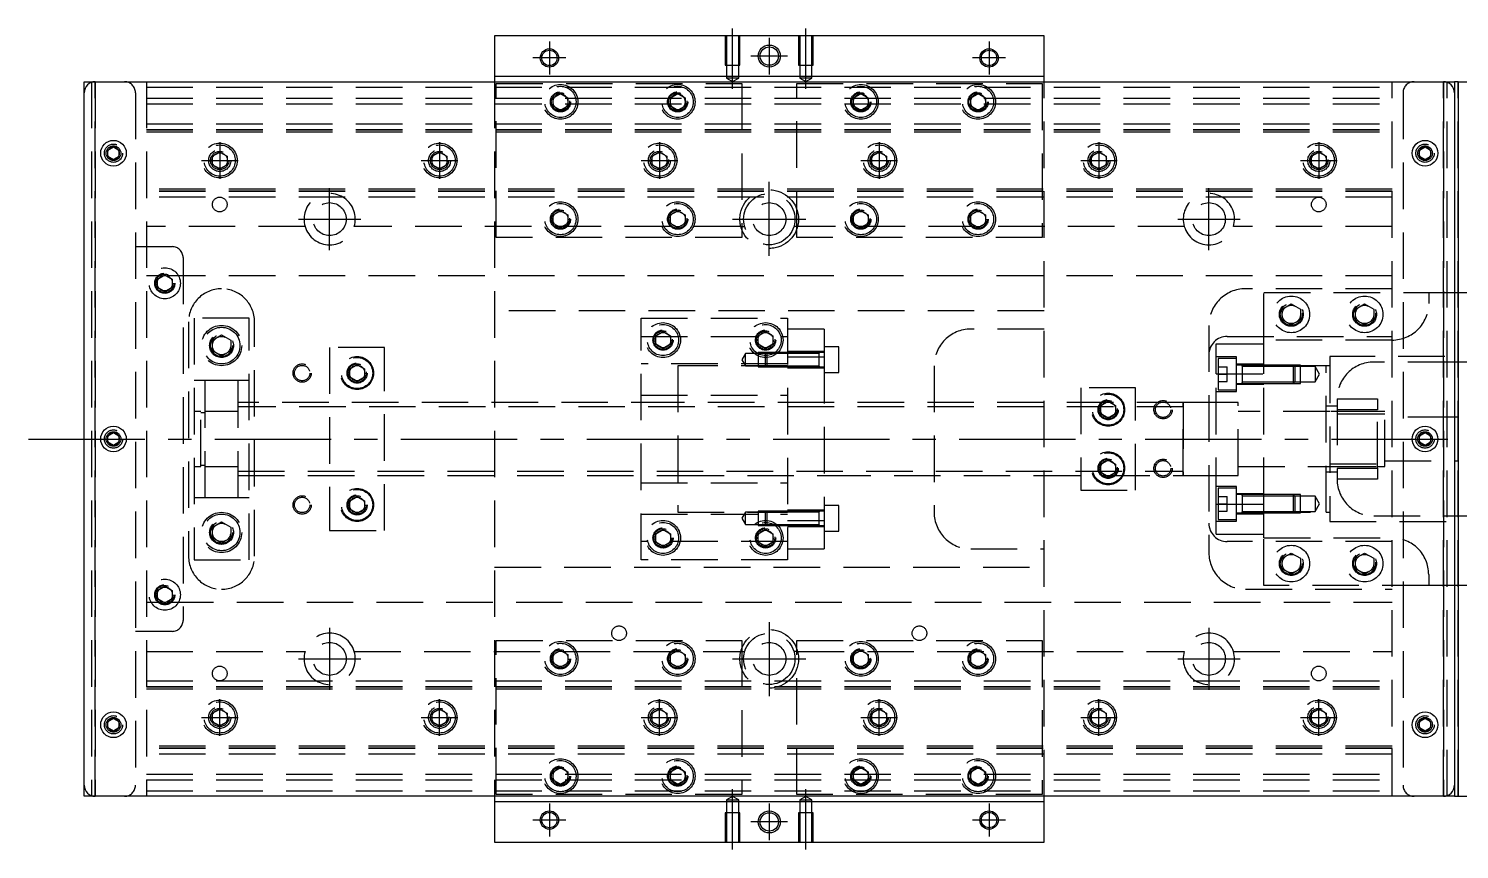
# Model space of a CAD drawing. Extents: x -15 to 582, y -283 to 112.
# Drawn here: x -15.2 to 375.4, y -112 to 112 of the extents above; entities that cross this region are included whole.
import ezdxf

# ---------------------------------------------------------------- set-up
doc = ezdxf.new("R2010")
doc.units = 0
doc.linetypes.add('CENTER', pattern=[50.8, 31.75, -6.35, 6.35, -6.35])
doc.linetypes.add('DASHED', pattern=[19.05, 12.7, -6.35])
doc.layers.get('0').update_dxf_attribs({"linetype": 'CONTINUOUS'})
doc.layers.add('CENTER', color=1, linetype='CENTER')

msp = doc.modelspace()

# ---------------------------------------------------------------- linework, layer by layer
at = {"color": 7, "linetype": 'CONTINUOUS'}
for p, q in [((262, 110), (112, 110)), ((112, 110), (112, 99)), ((262, 99), (262, 110)), ((112, 99), (262, 99)), ((112, 99), (112, 97.5)), ((262, 97.5), (262, 99)), ((0, 94.5), (0, 97.5)), ((0, 97.5), (3, 97.5)), ((0, -94.5), (0, 94.5)), ((3, 97.5), (371, 97.5)), ((371, 97.5), (374, 97.5)), ((374, 97.5), (374, 94.5)), ((375, 97.5), (374, 97.5)), ((374, 94.5), (374, -94.5)), ((375, 97.5), (375, -97.5)), ((375, 97.5), (383, 97.5)), ((6.5, 78.866026), (8, 79.73205)), ((6.5, 77.133974), (6.5, 78.866026)), ((8, 79.73205), (9.5, 78.866026)), ((9.5, 78.866026), (9.5, 77.133974)), ((364.5, 78.866026), (366, 79.73205)), ((364.5, 77.133974), (364.5, 78.866026)), ((366, 79.73205), (367.5, 78.866026)), ((367.5, 78.866026), (367.5, 77.133974)), ((8, 76.26795), (6.5, 77.133974)), ((9.5, 77.133974), (8, 76.26795)), ((366, 76.26795), (364.5, 77.133974)), ((367.5, 77.133974), (366, 76.26795)), ((6.5, 0.866026), (8, 1.73205)), ((6.5, -0.866026), (6.5, 0.866026)), ((8, 1.73205), (9.5, 0.866026)), ((9.5, 0.866026), (9.5, -0.866026)), ((364.5, 0.866026), (366, 1.73205)), ((364.5, -0.866026), (364.5, 0.866026)), ((366, 1.73205), (367.5, 0.866026)), ((367.5, 0.866026), (367.5, -0.866026)), ((8, -1.73205), (6.5, -0.866026)), ((9.5, -0.866026), (8, -1.73205)), ((366, -1.73205), (364.5, -0.866026)), ((367.5, -0.866026), (366, -1.73205)), ((6.5, -77.133974), (8, -76.26795)), ((6.5, -78.866026), (6.5, -77.133974)), ((8, -76.26795), (9.5, -77.133974)), ((9.5, -77.133974), (9.5, -78.866026)), ((364.5, -77.133974), (366, -76.26795)), ((364.5, -78.866026), (364.5, -77.133974)), ((366, -76.26795), (367.5, -77.133974)), ((367.5, -77.133974), (367.5, -78.866026)), ((8, -79.73205), (6.5, -78.866026)), ((9.5, -78.866026), (8, -79.73205)), ((366, -79.73205), (364.5, -78.866026)), ((367.5, -78.866026), (366, -79.73205)), ((0, -97.5), (0, -94.5)), ((3, -97.5), (0, -97.5)), ((371, -97.5), (3, -97.5)), ((112, -97.5), (112, -99)), ((262, -99), (262, -97.5)), ((374, -97.5), (371, -97.5)), ((374, -94.5), (374, -97.5)), ((374, -97.5), (375, -97.5)), ((375, -97.5), (383, -97.5)), ((262, -99), (112, -99)), ((112, -99), (112, -110)), ((262, -110), (262, -99)), ((112, -110), (262, -110))]:
    msp.add_line(p, q, dxfattribs=at)
at = {"color": 3, "linetype": 'DASHED'}
for p, q in [((175.000006, 110), (175.000006, 102)), ((175.35, 110), (175.35, 102)), ((178.65, 102), (178.65, 110)), ((178.999994, 102), (178.999994, 110)), ((195.000006, 110), (195.000006, 102)), ((195.35, 110), (195.35, 102)), ((198.65, 102), (198.65, 110)), ((198.999994, 102), (198.999994, 110)), ((175.000006, 102), (178.999994, 102)), ((175.35, 102), (175.35, 98.5)), ((178.65, 98.5), (178.65, 102)), ((195.000006, 102), (198.999994, 102)), ((195.35, 102), (195.35, 98.5)), ((198.65, 98.5), (198.65, 102)), ((178.65, 98.5), (175.35, 98.5)), ((175.35, 98.5), (177, 97.547372)), ((177, 97.547372), (178.65, 98.5)), ((198.65, 98.5), (195.35, 98.5)), ((195.35, 98.5), (197, 97.547372)), ((197, 97.547372), (198.65, 98.5)), ((2, 97.5), (2, -97.5)), ((3, 97.5), (3, -97.5)), ((3, -97.5), (3, 97.5)), ((3, -97.5), (3, 97.5)), ((3, 97.5), (3, -97.5)), ((14, 94.5), (14, -94.5)), ((17, 97.5), (17, -97.5)), ((17, 96), (357, 96)), ((112, 97.5), (112, -97.5)), ((112.5, 97), (179.5, 97)), ((112.5, 55), (112.5, 97)), ((128, 93.1547), (130, 94.309402)), ((130, 94.309402), (132, 93.1547)), ((160, 93.1547), (162, 94.309402)), ((162, 94.309402), (164, 93.1547)), ((179.5, 97), (179.5, 55)), ((194.5, 97), (261.5, 97)), ((194.5, 55), (194.5, 97)), ((210, 93.1547), (212, 94.309402)), ((212, 94.309402), (214, 93.1547)), ((242, 93.1547), (244, 94.309402)), ((244, 94.309402), (246, 93.1547)), ((261.5, 97), (261.5, 55)), ((262, -97.5), (262, 97.5)), ((357, -97.5), (357, 97.5)), ((360, 94.5), (360, -94.5)), ((371, -97.5), (371, 97.5)), ((371, 97.5), (371, -97.5)), ((372, -97.5), (372, 97.5)), ((375, -97.5), (375, 97.5)), ((17, 93), (357, 93)), ((17, 91.5), (357, 91.5)), ((128, 90.8453), (128, 93.1547)), ((130, 89.690598), (128, 90.8453)), ((132, 90.8453), (130, 89.690598)), ((132, 93.1547), (132, 90.8453)), ((132.483582, 92.286038), (132.5, 92)), ((160, 90.8453), (160, 93.1547)), ((162, 89.690598), (160, 90.8453)), ((164, 90.8453), (162, 89.690598)), ((164, 93.1547), (164, 90.8453)), ((164.483582, 92.286038), (164.5, 92)), ((209.5, 92), (209.518502, 92.303588)), ((210, 90.8453), (210, 93.1547)), ((212, 89.690598), (210, 90.8453)), ((214, 90.8453), (212, 89.690598)), ((214, 93.1547), (214, 90.8453)), ((241.5, 92), (241.512884, 92.253488)), ((242, 90.8453), (242, 93.1547)), ((244, 89.690598), (242, 90.8453)), ((246, 90.8453), (244, 89.690598)), ((246, 93.1547), (246, 90.8453)), ((17, 86), (357, 86)), ((17, 84.460392), (357, 84.460392)), ((17, 84.403994), (357, 84.403994)), ((17, 83.8), (357, 83.8)), ((9.973226, 78.326156), (10, 78)), ((35, 77.1547), (37, 78.309402)), ((37, 78.309402), (39, 77.1547)), ((95, 77.1547), (97, 78.309402)), ((97, 78.309402), (99, 77.1547)), ((155, 77.1547), (157, 78.309402)), ((157, 78.309402), (159, 77.1547)), ((215, 77.1547), (217, 78.309402)), ((217, 78.309402), (219, 77.1547)), ((275, 77.1547), (277, 78.309402)), ((277, 78.309402), (279, 77.1547)), ((335, 77.1547), (337, 78.309402)), ((337, 78.309402), (339, 77.1547)), ((367.973226, 78.326156), (368, 78)), ((34.5, 76), (34.534018, 76.411016)), ((35, 74.8453), (35, 77.1547)), ((37, 73.690598), (35, 74.8453)), ((39, 74.8453), (37, 73.690598)), ((39, 77.1547), (39, 74.8453)), ((94.5, 76), (94.534018, 76.411016)), ((95, 74.8453), (95, 77.1547)), ((97, 73.690598), (95, 74.8453)), ((99, 74.8453), (97, 73.690598)), ((99, 77.1547), (99, 74.8453)), ((155, 74.8453), (155, 77.1547)), ((157, 73.690598), (155, 74.8453)), ((159, 74.8453), (157, 73.690598)), ((159, 77.1547), (159, 74.8453)), ((159.483582, 76.286038), (159.5, 76)), ((214.5, 76), (214.534018, 76.411016)), ((215, 74.8453), (215, 77.1547)), ((217, 73.690598), (215, 74.8453)), ((219, 74.8453), (217, 73.690598)), ((219, 77.1547), (219, 74.8453)), ((274.5, 76), (274.534018, 76.411016)), ((275, 74.8453), (275, 77.1547)), ((277, 73.690598), (275, 74.8453)), ((279, 74.8453), (277, 73.690598)), ((279, 77.1547), (279, 74.8453)), ((335, 74.8453), (335, 77.1547)), ((337, 73.690598), (335, 74.8453)), ((339, 74.8453), (337, 73.690598)), ((339, 77.1547), (339, 74.8453)), ((339.483582, 76.286038), (339.5, 76)), ((357, 68.2), (17, 68.2)), ((357, 67.596006), (17, 67.596006)), ((357, 67.539608), (17, 67.539608)), ((357, 66), (17, 66)), ((128, 61.1547), (130, 62.309402)), ((128, 58.8453), (128, 61.1547)), ((130, 57.690598), (128, 58.8453)), ((130, 62.309402), (132, 61.1547)), ((132, 58.8453), (130, 57.690598)), ((132, 61.1547), (132, 58.8453)), ((132.483582, 60.286038), (132.5, 60)), ((160, 61.1547), (162, 62.309402)), ((160, 58.8453), (160, 61.1547)), ((162, 57.690598), (160, 58.8453)), ((162, 62.309402), (164, 61.1547)), ((164, 58.8453), (162, 57.690598)), ((164, 61.1547), (164, 58.8453)), ((164.483582, 60.286038), (164.5, 60)), ((210, 61.1547), (212, 62.309402)), ((210, 58.8453), (210, 61.1547)), ((212, 57.690598), (210, 58.8453)), ((212, 62.309402), (214, 61.1547)), ((214, 58.8453), (212, 57.690598)), ((214, 61.1547), (214, 58.8453)), ((214.483582, 60.286038), (214.5, 60)), ((241.5, 60), (241.512884, 60.253488)), ((242, 61.1547), (244, 62.309402)), ((242, 58.8453), (242, 61.1547)), ((244, 57.690598), (242, 58.8453)), ((244, 62.309402), (246, 61.1547)), ((246, 58.8453), (244, 57.690598)), ((246, 61.1547), (246, 58.8453)), ((60.291796, 58), (17, 58)), ((179.254033, 58), (73.708204, 58)), ((179.5, 55), (112.5, 55)), ((179.254033, 58), (180.291796, 58)), ((194.745967, 58), (193.708204, 58)), ((261.5, 55), (194.5, 55)), ((300.291796, 58), (194.745967, 58)), ((357, 58), (313.708204, 58)), ((14, 52.5), (24, 52.5)), ((27, 49.5), (27, -49.5)), ((21.359688, 44.5), (17, 44.5)), ((20, 43.6547), (22, 44.809402)), ((20, 41.3453), (20, 43.6547)), ((22, 44.809402), (24, 43.6547)), ((357, 44.5), (22.640312, 44.5)), ((24, 43.6547), (24, 41.3453)), ((19.5, 42.5), (19.534018, 42.911016)), ((22, 40.190598), (20, 41.3453)), ((24, 41.3453), (22, 40.190598)), ((357, 41), (317, 41)), ((322, 27), (322, 40)), ((322, 40), (367, 40)), ((367, 40), (367, 37)), ((367, 40), (374, 40)), ((374, 40), (386, 40)), ((327, 35.443376), (329.5, 36.886752)), ((327, 32.556624), (327, 35.443376)), ((329.5, 36.886752), (332, 35.443376)), ((332, 35.443376), (332, 32.556624)), ((347, 35.443376), (349.5, 36.886752)), ((347, 32.556624), (347, 35.443376)), ((349.5, 36.886752), (352, 35.443376)), ((352, 35.443376), (352, 32.556624)), ((28.5, 32), (28.5, -32)), ((45, 33), (30, 33)), ((30, 33), (30, -33)), ((45, -33), (45, 33)), ((46.5, -32), (46.5, 32)), ((262, 35), (112, 35)), ((152, 33), (192, 33)), ((152, -33), (152, 33)), ((192, 33), (192, -33)), ((329.5, 31.113248), (327, 32.556624)), ((332, 32.556624), (329.5, 31.113248)), ((332.477798, 34.364306), (332.5, 34)), ((349.5, 31.113248), (347, 32.556624)), ((352, 32.556624), (349.5, 31.113248)), ((352.477798, 34.364306), (352.5, 34)), ((35, 26.943376), (37.5, 28.386752)), ((37.5, 28.386752), (40, 26.943376)), ((152, 28), (192, 28)), ((156, 28.1547), (158, 29.309402)), ((156, 25.8453), (156, 28.1547)), ((158, 29.309402), (160, 28.1547)), ((160, 28.1547), (160, 25.8453)), ((184, 28.1547), (186, 29.309402)), ((184, 25.8453), (184, 28.1547)), ((186, 29.309402), (188, 28.1547)), ((188, 28.1547), (188, 25.8453)), ((202, 30), (192, 30)), ((202, 30), (202, 22.36068)), ((262, 30), (242, 30)), ((307, 31), (307, -31)), ((312, 28), (357, 28)), ((34.5, 25.5), (34.520026, 25.846056)), ((35, 24.056624), (35, 26.943376)), ((37.5, 22.613248), (35, 24.056624)), ((40, 24.056624), (37.5, 22.613248)), ((40, 26.943376), (40, 24.056624)), ((67, 25), (67, -25)), ((82, 25), (67, 25)), ((82, -25), (82, 25)), ((158, 24.690598), (156, 25.8453)), ((160, 25.8453), (158, 24.690598)), ((160.483582, 27.286038), (160.5, 27)), ((186, 24.690598), (184, 25.8453)), ((184, 23.65063), (184, 19.65064)), ((186.35, 23.65063), (184, 23.65063)), ((188, 25.8453), (186, 24.690598)), ((186.35, 23.650636), (186, 23.300636)), ((186.35, 23.650636), (186.35, 19.650636)), ((192, 23.650632), (186.35, 23.650636)), ((192, 23.65063), (186.35, 23.65063)), ((188.483582, 27.286038), (188.5, 27)), ((202, 23.900636), (192, 23.900636)), ((200.605, 23.650636), (192, 23.650632)), ((202, 23.650636), (200.595, 23.650636)), ((200.6, 19.65063), (200.6, 23.65064)), ((200.6, 23.300636), (200.6, 23.65064)), ((200.6, 23.434174), (200.6, 23.650636)), ((200.6, 23.650636), (200.6, 23.433968)), ((206, 25.150636), (202, 25.150636)), ((206, 18.150636), (206, 25.150636)), ((309, 17.78342), (309, 26)), ((309, 26), (322, 26)), ((322, 17.78342), (322, 27)), ((357, 27), (322, 27)), ((322, 17.78342), (322, 26)), ((72.5, 19.1547), (74.5, 20.309402)), ((74.5, 20.309402), (76.5, 19.1547)), ((192, 20.5), (152, 20.5)), ((162, 20), (162, -20)), ((192, 20), (162, 20)), ((180.5, 23.300636), (179.547372, 21.650636)), ((179.547372, 21.650636), (180.5, 20.000636)), ((180.5, 20.000636), (180.5, 23.300636)), ((184, 23.300636), (180.5, 23.300636)), ((180.5, 20.000636), (184, 20.000636)), ((186, 23.300636), (184, 23.300636)), ((184, 20.000636), (186, 20.000636)), ((184, 19.65064), (186.35, 19.65064)), ((186, 20.000636), (186, 23.300636)), ((192, 23.300636), (186, 23.300636)), ((192, 23.300636), (186, 23.300636)), ((186, 20.000636), (192, 20.000636)), ((186, 20.000636), (186.35, 19.650636)), ((186, 20.000636), (192, 20.000636)), ((186.35, 19.65064), (192, 19.65064)), ((186.35, 19.650636), (192, 19.650638)), ((200.6, 23.300636), (192, 23.300636)), ((202, 22.36068), (192, 22.36068)), ((192, 20.000636), (200.6, 20.000636)), ((192, 19.650638), (200.605, 19.650636)), ((200.595, 19.650636), (202, 19.650636)), ((200.6, 19.65063), (200.6, 20.000636)), ((200.6, 19.867344), (200.6, 19.650636)), ((200.6, 19.650636), (200.6, 19.867096)), ((202, 22.36068), (202, -22.36068)), ((232, 20), (232, -20)), ((314.5, 22.42767), (309, 22.42767)), ((309.5, 21.92767), (309.5, 13.42767)), ((314.5, 21.92767), (309.5, 21.92767)), ((309.5, 19.67767), (312, 19.67767)), ((312, 17.67767), (312, 19.67767)), ((314.5, 12.92767), (314.5, 22.42767)), ((322, 20.42767), (314.5, 20.42767)), ((316.105, 20.17767), (314.5, 20.17767)), ((322, 20.17767), (316.095, 20.17767)), ((316.1, 20.177674), (316.1, 15.177664)), ((316.1, 20.17767), (316.1, 19.92022)), ((316.1, 19.920202), (316.1, 20.17767)), ((316.1, 19.92022), (316.1, 15.435068)), ((322, 19.77767), (316.1, 19.77767)), ((330.1, 20.17767), (322, 20.17767)), ((330.1, 20.177664), (322, 20.177664)), ((339, 20), (322, 20)), ((339, 20), (322, 20)), ((330.5, 19.77767), (322, 19.77767)), ((330.5, 19.77767), (322, 19.77767)), ((330.1, 15.17767), (330.1, 20.17767)), ((330.5, 19.77767), (330.1, 20.17767)), ((332, 20.177664), (330.1, 20.177664)), ((330.5, 19.77767), (330.5, 15.57767)), ((332, 19.77767), (330.5, 19.77767)), ((332, 15.177674), (332, 20.177664)), ((336, 19.77767), (332, 19.77767)), ((336, 19.77767), (336, 15.57767)), ((337.212436, 17.67767), (336, 19.77767)), ((339, -20), (339, 20)), ((340, 20), (339, 20)), ((340, 22.5), (340, -22.5)), ((409.5, 22.5), (340, 22.5)), ((374, 21), (352, 21)), ((386, 21), (374, 21)), ((33, 16), (30, 16)), ((33, -16), (33, 16)), ((42, 16), (33, 16)), ((42, 16), (33, 16)), ((42, -16), (42, 16)), ((45, 16), (42, 16)), ((72.5, 16.8453), (72.5, 19.1547)), ((74.5, 15.690598), (72.5, 16.8453)), ((76.5, 16.8453), (74.5, 15.690598)), ((76.5, 19.1547), (76.5, 16.8453)), ((76.983582, 18.286038), (77, 18)), ((192, 19.400636), (202, 19.400636)), ((202, 18.150636), (206, 18.150636)), ((309, 17.78342), (322, 17.78342)), ((309, -17.78342), (309, 17.78342)), ((309.5, 17.67767), (312, 17.67767)), ((309.5, 15.67767), (312, 15.67767)), ((312, 15.67767), (312, 17.67767)), ((322, -17.78342), (322, 17.78342)), ((322, -17.78342), (322, 17.78342)), ((336, 15.57767), (337.212436, 17.67767)), ((152, 12), (192, 12)), ((272, 14), (272, -14)), ((287, 14), (272, 14)), ((287, -14), (287, 14)), ((309, 12.92767), (314.5, 12.92767)), ((309.5, 13.42767), (314.5, 13.42767)), ((314.5, 15.17767), (316.105, 15.17767)), ((314.5, 14.92767), (322, 14.92767)), ((316.095, 15.17767), (322, 15.17767)), ((316.1, 15.57767), (322, 15.57767)), ((316.1, 15.17767), (316.1, 15.435118)), ((316.1, 15.435068), (316.1, 15.17767)), ((322, 15.57767), (330.5, 15.57767)), ((322, 15.57767), (330.5, 15.57767)), ((322, 15.177674), (330.1, 15.177674)), ((322, 15.17767), (330.1, 15.17767)), ((330.1, 15.17767), (330.5, 15.57767)), ((330.1, 15.177674), (332, 15.177674)), ((330.5, 15.57767), (332, 15.57767)), ((332, 15.57767), (336, 15.57767)), ((162, 10), (42, 10)), ((300, 8.75), (42, 8.75)), ((202, 10), (162, 10)), ((202, 10), (162, 10)), ((202, 9.999994), (162, 9.999994)), ((300.005, 10), (202, 10)), ((277.5, 9.1547), (279.5, 10.309402)), ((277.5, 6.8453), (277.5, 9.1547)), ((279.5, 10.309402), (281.5, 9.1547)), ((281.5, 9.1547), (281.5, 6.8453)), ((281.983582, 8.286038), (282, 8)), ((309, 10), (299.995, 10)), ((300, 10.000006), (300, -10.000006)), ((300, 10.000006), (300, -10.000006)), ((300, -10), (300, 10)), ((300, 10), (300, 8.95261)), ((315, 10), (309, 10)), ((315, 10), (309, 10)), ((315, -10), (315, 10)), ((315, -10), (315, 10)), ((342, 9), (339, 9)), ((342, 11), (353, 11)), ((342, 11), (342, -11)), ((353, 8), (342, 8)), ((353, 11), (353, 8)), ((353, -8), (353, 8)), ((31.85, 7.5), (30, 7.5)), ((31.85, -7.5), (31.85, 7.5)), ((33, 7.15), (31.85, 7.15)), ((42, 7.5), (33, 7.5)), ((42, 7.5), (33, 7.5)), ((279.5, 5.690598), (277.5, 6.8453)), ((281.5, 6.8453), (279.5, 5.690598)), ((340.005, 7.5), (315, 7.5)), ((339.995, 7.5), (315, 7.5)), ((353, 7.5), (339.995, 7.5)), ((340.005, 7.5), (339.995, 7.5)), ((355, 6.75), (340, 6.75)), ((353, 7.5), (340.005, 7.5)), ((355, 7.5), (353, 7.5)), ((355, -7.5), (355, 7.5)), ((374, 6), (355, 6)), ((375, 6), (374, 6)), ((375, -6), (375, 6)), ((6, 0), (6.023172, 0.30356)), ((367.973226, 0.326156), (368, 0)), ((30, -7.5), (31.85, -7.5)), ((31.85, -7.15), (33, -7.15)), ((33, -7.5), (42, -7.5)), ((33, -7.5), (42, -7.5)), ((277.5, -6.8453), (279.5, -5.690598)), ((277.5, -9.1547), (277.5, -6.8453)), ((279.5, -5.690598), (281.5, -6.8453)), ((281.5, -6.8453), (281.5, -9.1547)), ((281.983582, -7.713962), (282, -8)), ((315, -7.5), (340.005, -7.5)), ((315, -7.5), (339.995, -7.5)), ((339.995, -7.5), (353, -7.5)), ((339.995, -7.5), (340.005, -7.5)), ((340, -6.75), (355, -6.75)), ((340.005, -7.5), (353, -7.5)), ((353, -7.5), (355, -7.5)), ((355, -6), (374, -6)), ((374, -6), (375, -6)), ((42, -8.75), (300, -8.75)), ((42, -10), (162, -10)), ((162, -9.999994), (202, -9.999994)), ((162, -10), (202, -10)), ((162, -10), (202, -10)), ((202, -10), (300.005, -10)), ((279.5, -10.309402), (277.5, -9.1547)), ((281.5, -9.1547), (279.5, -10.309402)), ((299.995, -10), (309, -10)), ((300, -8.95261), (300, -9.999498)), ((300, -9.999498), (300, -10)), ((309, -10), (315, -10)), ((309, -10), (315, -10)), ((339, -9), (342, -9)), ((342, -8), (353, -8)), ((353, -11), (342, -11)), ((353, -8), (353, -11)), ((152, -12), (192, -12)), ((272, -14), (287, -14)), ((314.5, -12.92767), (309, -12.92767)), ((309.5, -13.42767), (309.5, -21.92767)), ((314.5, -13.42767), (309.5, -13.42767)), ((314.5, -22.42767), (314.5, -12.92767)), ((322, -14.92767), (314.5, -14.92767)), ((316.105, -15.17767), (314.5, -15.17767)), ((322, -15.177672), (316.095, -15.17767)), ((316.1, -15.177664), (316.1, -20.177674)), ((316.1, -15.177664), (316.1, -20.177674)), ((316.1, -15.177664), (316.1, -20.177674)), ((316.1, -15.17767), (316.1, -15.435118)), ((316.1, -15.435136), (316.1, -15.17767)), ((316.1, -15.435118), (316.1, -19.920272)), ((322, -15.57767), (316.1, -15.57767)), ((330.1, -15.17767), (322, -15.177672)), ((330.1, -15.177674), (322, -15.177674)), ((330.5, -15.57767), (322, -15.57767)), ((330.5, -15.57767), (322, -15.57767)), ((330.1, -20.17767), (330.1, -15.17767)), ((330.5, -15.57767), (330.1, -15.17767)), ((332, -15.177674), (330.1, -15.177674)), ((330.5, -15.57767), (330.5, -19.77767)), ((332, -15.57767), (330.5, -15.57767)), ((332, -20.177664), (332, -15.177674)), ((336, -15.57767), (332, -15.57767)), ((336, -15.57767), (336, -19.77767)), ((337.212436, -17.67767), (336, -15.57767)), ((30, -16), (33, -16)), ((33, -16), (42, -16)), ((33, -16), (42, -16)), ((42, -16), (45, -16)), ((72, -18), (72.012884, -17.746512)), ((72.5, -16.8453), (74.5, -15.690598)), ((72.5, -19.1547), (72.5, -16.8453)), ((74.5, -20.309402), (72.5, -19.1547)), ((74.5, -15.690598), (76.5, -16.8453)), ((76.5, -19.1547), (74.5, -20.309402)), ((76.5, -16.8453), (76.5, -19.1547)), ((202, -19.400636), (192, -19.400636)), ((206, -18.150636), (202, -18.150636)), ((206, -25.150636), (206, -18.150636)), ((309, -17.78342), (322, -17.78342)), ((309, -26), (309, -17.78342)), ((309.5, -15.67767), (312, -15.67767)), ((309.5, -17.67767), (312, -17.67767)), ((312, -17.67767), (312, -15.67767)), ((312, -19.67767), (312, -17.67767)), ((322, -26), (322, -17.78342)), ((322, -27), (322, -17.78342)), ((336, -19.77767), (337.212436, -17.67767)), ((35, -24.056624), (37.5, -22.613248)), ((37.5, -22.613248), (40, -24.056624)), ((152, -20.5), (192, -20.5)), ((162, -20), (192, -20)), ((180.5, -20.000636), (179.547372, -21.650636)), ((179.547372, -21.650636), (180.5, -23.300636)), ((180.5, -23.300636), (180.5, -20.000636)), ((184, -20.000636), (180.5, -20.000636)), ((180.5, -23.300636), (184, -23.300636)), ((184, -19.65064), (184, -23.65063)), ((186.35, -19.65064), (184, -19.65064)), ((186, -20.000636), (184, -20.000636)), ((184, -23.300636), (186, -23.300636)), ((186.35, -19.650636), (186, -20.000636)), ((186, -23.300636), (186, -20.000636)), ((192, -20.000636), (186, -20.000636)), ((192, -20.000636), (186, -20.000636)), ((186, -23.300636), (192, -23.300636)), ((186, -23.300636), (186.35, -23.650636)), ((186, -23.300636), (192, -23.300636)), ((186.35, -19.650636), (186.35, -23.650636)), ((192, -19.650638), (186.35, -19.650636)), ((192, -19.65064), (186.35, -19.65064)), ((200.605, -19.650636), (192, -19.650638)), ((200.6, -20.000636), (192, -20.000636)), ((202, -22.36068), (192, -22.36068)), ((192, -23.300636), (200.6, -23.300636)), ((202, -19.650636), (200.595, -19.650636)), ((200.6, -23.65064), (200.6, -19.65063)), ((200.6, -20.000636), (200.6, -19.65063)), ((200.6, -19.867096), (200.6, -19.650636)), ((200.6, -19.650636), (200.6, -19.867302)), ((200.6, -23.65064), (200.6, -23.300636)), ((202, -22.36068), (202, -30)), ((309, -22.42767), (314.5, -22.42767)), ((309.5, -19.67767), (312, -19.67767)), ((309.5, -21.92767), (314.5, -21.92767)), ((314.5, -20.17767), (316.105, -20.17767)), ((314.5, -20.42767), (322, -20.42767)), ((316.095, -20.17767), (322, -20.177668)), ((316.1, -19.77767), (322, -19.77767)), ((316.1, -20.17767), (316.1, -19.92022)), ((316.1, -19.920272), (316.1, -20.17767)), ((322, -19.77767), (330.5, -19.77767)), ((322, -19.77767), (330.5, -19.77767)), ((322, -20), (339, -20)), ((322, -20), (339, -20)), ((322, -20.177664), (330.1, -20.177664)), ((322, -20.177668), (330.1, -20.17767)), ((330.1, -20.17767), (330.5, -19.77767)), ((330.1, -20.177664), (332, -20.177664)), ((330.5, -19.77767), (332, -19.77767)), ((332, -19.77767), (336, -19.77767)), ((339, -20), (340, -20)), ((340, -22.5), (409.5, -22.5)), ((352, -21), (374, -21)), ((374, -21), (386, -21)), ((34.5, -25.5), (34.520026, -25.153944)), ((35, -26.943376), (35, -24.056624)), ((37.5, -28.386752), (35, -26.943376)), ((40, -26.943376), (37.5, -28.386752)), ((40, -24.056624), (40, -26.943376)), ((67, -25), (82, -25)), ((155.5, -27), (155.518502, -26.696412)), ((156, -25.8453), (158, -24.690598)), ((156, -28.1547), (156, -25.8453)), ((158, -24.690598), (160, -25.8453)), ((160, -25.8453), (160, -28.1547)), ((184, -23.65063), (186.35, -23.65063)), ((184, -25.8453), (186, -24.690598)), ((184, -28.1547), (184, -25.8453)), ((186, -24.690598), (188, -25.8453)), ((186.35, -23.65063), (192, -23.65063)), ((186.35, -23.650636), (192, -23.650632)), ((188, -25.8453), (188, -28.1547)), ((188.483582, -26.713962), (188.5, -27)), ((192, -23.650632), (200.605, -23.650636)), ((192, -23.900636), (202, -23.900636)), ((200.595, -23.650636), (202, -23.650636)), ((200.6, -23.433926), (200.6, -23.650636)), ((200.6, -23.650636), (200.6, -23.434174)), ((202, -25.150636), (206, -25.150636)), ((309, -26), (322, -26)), ((322, -27), (357, -27)), ((322, -40), (322, -27)), ((192, -28), (152, -28)), ((158, -29.309402), (156, -28.1547)), ((160, -28.1547), (158, -29.309402)), ((186, -29.309402), (184, -28.1547)), ((188, -28.1547), (186, -29.309402)), ((192, -30), (202, -30)), ((242, -30), (262, -30)), ((357, -28), (312, -28)), ((327, -32.556624), (329.5, -31.113248)), ((329.5, -31.113248), (332, -32.556624)), ((347, -32.556624), (349.5, -31.113248)), ((349.5, -31.113248), (352, -32.556624)), ((30, -33), (45, -33)), ((112, -35), (262, -35)), ((192, -33), (152, -33)), ((326.5, -34), (326.520026, -33.653944)), ((327, -35.443376), (327, -32.556624)), ((332, -32.556624), (332, -35.443376)), ((347, -35.443376), (347, -32.556624)), ((352, -32.556624), (352, -35.443376)), ((352.477798, -33.635694), (352.5, -34)), ((329.5, -36.886752), (327, -35.443376)), ((332, -35.443376), (329.5, -36.886752)), ((349.5, -36.886752), (347, -35.443376)), ((352, -35.443376), (349.5, -36.886752)), ((367, -37), (367, -40)), ((19.5, -42.5), (19.534018, -42.088984)), ((20, -41.3453), (22, -40.190598)), ((20, -43.6547), (20, -41.3453)), ((22, -40.190598), (24, -41.3453)), ((24, -41.3453), (24, -43.6547)), ((317, -41), (357, -41)), ((367, -40), (322, -40)), ((374, -40), (367, -40)), ((386, -40), (374, -40)), ((17, -44.5), (21.359688, -44.5)), ((22, -44.809402), (20, -43.6547)), ((24, -43.6547), (22, -44.809402)), ((22.640312, -44.5), (357, -44.5)), ((24, -52.5), (14, -52.5)), ((17, -58), (60.291796, -58)), ((73.708204, -58), (179.254033, -58)), ((112.5, -55), (179.5, -55)), ((112.5, -97), (112.5, -55)), ((128, -58.8453), (130, -57.690598)), ((130, -57.690598), (132, -58.8453)), ((160, -58.8453), (162, -57.690598)), ((162, -57.690598), (164, -58.8453)), ((179.254033, -58), (180.291796, -58)), ((179.5, -55), (179.5, -97)), ((194.745967, -58), (193.708204, -58)), ((194.5, -97), (194.5, -55)), ((194.5, -55), (261.5, -55)), ((194.745967, -58), (300.291796, -58)), ((210, -58.8453), (212, -57.690598)), ((212, -57.690598), (214, -58.8453)), ((242, -58.8453), (244, -57.690598)), ((244, -57.690598), (246, -58.8453)), ((261.5, -55), (261.5, -97)), ((313.708204, -58), (357, -58)), ((127.5, -60), (127.512884, -59.746512)), ((128, -61.1547), (128, -58.8453)), ((130, -62.309402), (128, -61.1547)), ((132, -61.1547), (130, -62.309402)), ((132, -58.8453), (132, -61.1547)), ((160, -61.1547), (160, -58.8453)), ((162, -62.309402), (160, -61.1547)), ((164, -61.1547), (162, -62.309402)), ((164, -58.8453), (164, -61.1547)), ((164.483582, -59.713962), (164.5, -60)), ((210, -61.1547), (210, -58.8453)), ((212, -62.309402), (210, -61.1547)), ((214, -61.1547), (212, -62.309402)), ((214, -58.8453), (214, -61.1547)), ((214.483582, -59.713962), (214.5, -60)), ((242, -61.1547), (242, -58.8453)), ((244, -62.309402), (242, -61.1547)), ((246, -61.1547), (244, -62.309402)), ((246, -58.8453), (246, -61.1547)), ((246.483582, -59.713962), (246.5, -60)), ((17, -66), (357, -66)), ((17, -67.539608), (357, -67.539608)), ((17, -67.596006), (357, -67.596006)), ((17, -68.2), (357, -68.2)), ((35, -74.8453), (37, -73.690598)), ((37, -73.690598), (39, -74.8453)), ((95, -74.8453), (97, -73.690598)), ((97, -73.690598), (99, -74.8453)), ((155, -74.8453), (157, -73.690598)), ((157, -73.690598), (159, -74.8453)), ((215, -74.8453), (217, -73.690598)), ((217, -73.690598), (219, -74.8453)), ((275, -74.8453), (277, -73.690598)), ((277, -73.690598), (279, -74.8453)), ((335, -74.8453), (337, -73.690598)), ((337, -73.690598), (339, -74.8453)), ((6, -78), (6.030168, -77.653934)), ((35, -77.1547), (35, -74.8453)), ((37, -78.309402), (35, -77.1547)), ((39, -77.1547), (37, -78.309402)), ((39, -74.8453), (39, -77.1547)), ((39.483582, -75.713962), (39.5, -76)), ((95, -77.1547), (95, -74.8453)), ((97, -78.309402), (95, -77.1547)), ((99, -77.1547), (97, -78.309402)), ((99, -74.8453), (99, -77.1547)), ((99.483582, -75.713962), (99.5, -76)), ((154.5, -76), (154.534018, -75.588984)), ((155, -77.1547), (155, -74.8453)), ((157, -78.309402), (155, -77.1547)), ((159, -77.1547), (157, -78.309402)), ((159, -74.8453), (159, -77.1547)), ((214.5, -76), (214.534018, -75.588984)), ((215, -77.1547), (215, -74.8453)), ((217, -78.309402), (215, -77.1547)), ((219, -77.1547), (217, -78.309402)), ((219, -74.8453), (219, -77.1547)), ((274.5, -76), (274.534018, -75.588984)), ((275, -77.1547), (275, -74.8453)), ((277, -78.309402), (275, -77.1547)), ((279, -77.1547), (277, -78.309402)), ((279, -74.8453), (279, -77.1547)), ((335, -77.1547), (335, -74.8453)), ((337, -78.309402), (335, -77.1547)), ((339, -77.1547), (337, -78.309402)), ((339, -74.8453), (339, -77.1547)), ((339.483582, -75.713962), (339.5, -76)), ((367.973226, -77.673844), (368, -78)), ((357, -83.8), (17, -83.8)), ((357, -84.403994), (17, -84.403994)), ((357, -84.460392), (17, -84.460392)), ((357, -86), (357, -84.460392)), ((357, -86), (17, -86)), ((128, -90.8453), (130, -89.690598)), ((130, -89.690598), (132, -90.8453)), ((160, -90.8453), (162, -89.690598)), ((162, -89.690598), (164, -90.8453)), ((210, -90.8453), (212, -89.690598)), ((212, -89.690598), (214, -90.8453)), ((242, -90.8453), (244, -89.690598)), ((244, -89.690598), (246, -90.8453)), ((17, -91.5), (357, -91.5)), ((17, -93), (357, -93)), ((127.5, -92), (127.512884, -91.746512)), ((128, -93.1547), (128, -90.8453)), ((130, -94.309402), (128, -93.1547)), ((132, -93.1547), (130, -94.309402)), ((132, -90.8453), (132, -93.1547)), ((160, -93.1547), (160, -90.8453)), ((162, -94.309402), (160, -93.1547)), ((164, -93.1547), (162, -94.309402)), ((164, -90.8453), (164, -93.1547)), ((164.483582, -91.713962), (164.5, -92)), ((210, -93.1547), (210, -90.8453)), ((212, -94.309402), (210, -93.1547)), ((214, -93.1547), (212, -94.309402)), ((214, -90.8453), (214, -93.1547)), ((214.483582, -91.713962), (214.5, -92)), ((242, -93.1547), (242, -90.8453)), ((244, -94.309402), (242, -93.1547)), ((246, -93.1547), (244, -94.309402)), ((246, -90.8453), (246, -93.1547)), ((246.483582, -91.713962), (246.5, -92)), ((17, -96), (357, -96)), ((179.5, -97), (112.5, -97)), ((177, -97.547372), (175.35, -98.5)), ((178.65, -98.5), (177, -97.547372)), ((261.5, -97), (194.5, -97)), ((197, -97.547372), (195.35, -98.5)), ((198.65, -98.5), (197, -97.547372)), ((175.35, -98.5), (178.65, -98.5)), ((175.35, -98.5), (175.35, -102)), ((178.65, -102), (178.65, -98.5)), ((195.35, -98.5), (198.65, -98.5)), ((195.35, -98.5), (195.35, -102)), ((198.65, -102), (198.65, -98.5)), ((178.999994, -102), (175.000006, -102)), ((175.000006, -102), (175.000006, -110)), ((175.35, -102), (175.35, -110)), ((178.65, -110), (178.65, -102)), ((178.999994, -110), (178.999994, -102)), ((198.999994, -102), (195.000006, -102)), ((195.000006, -102), (195.000006, -110)), ((195.35, -102), (195.35, -110)), ((198.65, -110), (198.65, -102)), ((198.999994, -110), (198.999994, -102))]:
    msp.add_line(p, q, dxfattribs=at)
at = {"color": 3, "linetype": 'CONTINUOUS'}
for centre in [(127, 104), (247, 104), (127, -104), (247, -104)]:
    msp.add_circle(centre, 2.5, dxfattribs=at)
at = {"color": 7, "linetype": 'CONTINUOUS'}
for centre, radius in [((127, 104), 2.1), ((187, 104.5), 3), ((187, 104.5), 2.5), ((247, 104), 2.1), ((8, 78), 3.5), ((366, 78), 3.5), ((8, 0), 3.5), ((366, 0), 3.5), ((8, -78), 3.5), ((366, -78), 3.5), ((187, -104.5), 3), ((127, -104), 2.1), ((187, -104.5), 2.5), ((247, -104), 2.1)]:
    msp.add_circle(centre, radius, dxfattribs=at)
at = {"color": 3, "linetype": 'DASHED'}
for centre, radius in [((130, 92), 4.75), ((130, 92), 4.25), ((130, 92), 2.75), ((130, 92), 2.5), ((162, 92), 4.75), ((162, 92), 4.25), ((162, 92), 2.75), ((162, 92), 2.5), ((212, 92), 4.75), ((212, 92), 4.25), ((212, 92), 2.75), ((212, 92), 2.5), ((244, 92), 4.75), ((244, 92), 4.25), ((244, 92), 2.75), ((244, 92), 2.5), ((8, 78), 2.5), ((8, 78), 2), ((37, 76), 4.75), ((37, 76), 4.25), ((37, 76), 3), ((37, 76), 2.5), ((97, 76), 4.75), ((97, 76), 4.25), ((97, 76), 3), ((97, 76), 2.5), ((157, 76), 4.75), ((157, 76), 4.25), ((157, 76), 3), ((157, 76), 2.5), ((217, 76), 4.75), ((217, 76), 4.25), ((217, 76), 3), ((217, 76), 2.5), ((277, 76), 4.75), ((277, 76), 4.25), ((277, 76), 3), ((277, 76), 2.5), ((337, 76), 4.75), ((337, 76), 4.25), ((337, 76), 3), ((337, 76), 2.5), ((366, 78), 2.5), ((366, 78), 2), ((37, 76), 2.1), ((97, 76), 2.1), ((157, 76), 2.1), ((217, 76), 2.1), ((277, 76), 2.1), ((337, 76), 2.1), ((187, 60), 8), ((187, 60), 7), ((37, 64), 2), ((67, 60), 4.5), ((130, 60), 4.75), ((130, 60), 4.25), ((130, 60), 2.75), ((130, 60), 2.5), ((162, 60), 4.75), ((162, 60), 4.25), ((162, 60), 2.75), ((162, 60), 2.5), ((187, 60), 4.5), ((212, 60), 4.75), ((212, 60), 4.25), ((212, 60), 2.75), ((212, 60), 2.5), ((244, 60), 4.75), ((244, 60), 4.25), ((244, 60), 2.75), ((244, 60), 2.5), ((307, 60), 4.5), ((337, 64), 2), ((130, 60), 2.1), ((162, 60), 2.1), ((212, 60), 2.1), ((244, 60), 2.1), ((22, 42.5), 4.25), ((22, 42.5), 2.75), ((22, 42.5), 2.5), ((22, 42.5), 2.1), ((329.5, 34), 5), ((329.5, 34), 3.25), ((329.5, 34), 3), ((329.5, 34), 2.5), ((349.5, 34), 5), ((349.5, 34), 3.25), ((349.5, 34), 3), ((349.5, 34), 2.5), ((158, 27), 4.75), ((158, 27), 4.25), ((186, 27), 4.75), ((186, 27), 4.25), ((37.5, 25.5), 5.5), ((37.5, 25.5), 5), ((37.5, 25.5), 3.25), ((37.5, 25.5), 3), ((37.5, 25.5), 2.5), ((158, 27), 2.75), ((158, 27), 2.5), ((158, 27), 2.1), ((186, 27), 2.75), ((186, 27), 2.5), ((186, 27), 2.1), ((59.5, 18), 2.5), ((59.5, 18), 2.1), ((74.5, 18), 4.5), ((74.5, 18), 4.25), ((74.5, 18), 2.75), ((74.5, 18), 2.5), ((74.5, 18), 2.1), ((279.5, 8), 4.5), ((279.5, 8), 4.25), ((279.5, 8), 2.75), ((279.5, 8), 2.5), ((279.5, 8), 2.1), ((294.5, 8), 2.5), ((294.5, 8), 2.1), ((8, 0), 2.5), ((8, 0), 2), ((366, 0), 2.5), ((366, 0), 2), ((279.5, -8), 4.5), ((279.5, -8), 4.25), ((279.5, -8), 2.75), ((279.5, -8), 2.5), ((279.5, -8), 2.1), ((294.5, -8), 2.5), ((294.5, -8), 2.1), ((59.5, -18), 2.5), ((74.5, -18), 4.5), ((74.5, -18), 4.25), ((74.5, -18), 2.75), ((74.5, -18), 2.5), ((59.5, -18), 2.1), ((74.5, -18), 2.1), ((37.5, -25.5), 5.5), ((37.5, -25.5), 5), ((37.5, -25.5), 3.25), ((37.5, -25.5), 3), ((37.5, -25.5), 2.5), ((158, -27), 4.75), ((158, -27), 4.25), ((186, -27), 4.75), ((186, -27), 4.25), ((158, -27), 2.75), ((158, -27), 2.5), ((158, -27), 2.1), ((186, -27), 2.75), ((186, -27), 2.5), ((186, -27), 2.1), ((329.5, -34), 5), ((329.5, -34), 3.25), ((329.5, -34), 3), ((349.5, -34), 5), ((349.5, -34), 3.25), ((349.5, -34), 3), ((329.5, -34), 2.5), ((349.5, -34), 2.5), ((22, -42.5), 4.25), ((22, -42.5), 2.75), ((22, -42.5), 2.5), ((22, -42.5), 2.1), ((146, -53), 2), ((187, -60), 8), ((187, -60), 7), ((228, -53), 2), ((67, -60), 4.5), ((130, -60), 4.75), ((130, -60), 4.25), ((130, -60), 2.75), ((130, -60), 2.5), ((130, -60), 2.1), ((162, -60), 4.75), ((162, -60), 4.25), ((162, -60), 2.75), ((162, -60), 2.5), ((162, -60), 2.1), ((187, -60), 4.5), ((212, -60), 4.75), ((212, -60), 4.25), ((212, -60), 2.75), ((212, -60), 2.5), ((212, -60), 2.1), ((244, -60), 4.75), ((244, -60), 4.25), ((244, -60), 2.75), ((244, -60), 2.5), ((244, -60), 2.1), ((307, -60), 4.5), ((37, -64), 2), ((337, -64), 2), ((37, -76), 4.75), ((37, -76), 4.25), ((37, -76), 3), ((37, -76), 2.5), ((37, -76), 2.1), ((97, -76), 4.75), ((97, -76), 4.25), ((97, -76), 3), ((97, -76), 2.5), ((97, -76), 2.1), ((157, -76), 4.75), ((157, -76), 4.25), ((157, -76), 3), ((157, -76), 2.5), ((157, -76), 2.1), ((217, -76), 4.75), ((217, -76), 4.25), ((217, -76), 3), ((217, -76), 2.5), ((217, -76), 2.1), ((277, -76), 4.75), ((277, -76), 4.25), ((277, -76), 3), ((277, -76), 2.5), ((277, -76), 2.1), ((337, -76), 4.75), ((337, -76), 4.25), ((337, -76), 3), ((337, -76), 2.5), ((337, -76), 2.1), ((8, -78), 2.5), ((8, -78), 2), ((366, -78), 2.5), ((366, -78), 2), ((130, -92), 4.75), ((130, -92), 4.25), ((130, -92), 2.75), ((130, -92), 2.5), ((162, -92), 4.75), ((162, -92), 4.25), ((162, -92), 2.75), ((162, -92), 2.5), ((212, -92), 4.75), ((212, -92), 4.25), ((212, -92), 2.75), ((212, -92), 2.5), ((244, -92), 4.75), ((244, -92), 4.25), ((244, -92), 2.75), ((244, -92), 2.5)]:
    msp.add_circle(centre, radius, dxfattribs=at)
at = {"color": 7, "linetype": 'CONTINUOUS'}
for centre, radius, start, end in [((3, 94.5), 3, 90, 180), ((371, 94.5), 3, 0, 90), ((8, 78), 1.65, 155.380023, 180), ((8, 78), 1.65, 144.619977, 155.380023), ((8, 78), 1.65, 95.380023, 144.619977), ((8, 78), 1.65, 84.619977, 95.380023), ((8, 78), 1.65, 35.380023, 84.619977), ((8, 78), 1.65, 24.619977, 35.380023), ((8, 78), 1.65, 335.380023, 24.619977), ((366, 78), 1.65, 155.380023, 180), ((366, 78), 1.65, 144.619977, 155.380023), ((366, 78), 1.65, 95.380023, 144.619977), ((366, 78), 1.65, 84.619977, 95.380023), ((366, 78), 1.65, 35.380023, 84.619977), ((366, 78), 1.65, 24.619977, 35.380023), ((366, 78), 1.65, 335.380023, 24.619977), ((8, 78), 1.65, 180, 204.619977), ((8, 78), 1.65, 204.619977, 215.380023), ((8, 78), 1.65, 215.380023, 264.619977), ((8, 78), 1.65, 264.619977, 275.380023), ((8, 78), 1.65, 275.380023, 324.619977), ((8, 78), 1.65, 324.619977, 335.380023), ((366, 78), 1.65, 180, 204.619977), ((366, 78), 1.65, 204.619977, 215.380023), ((366, 78), 1.65, 215.380023, 264.619977), ((366, 78), 1.65, 264.619977, 275.380023), ((366, 78), 1.65, 275.380023, 324.619977), ((366, 78), 1.65, 324.619977, 335.380023), ((8, 0), 1.65, 155.380023, 180), ((8, 0), 1.65, 180, 204.619977), ((8, 0), 1.65, 144.619977, 155.380023), ((8, 0), 1.65, 95.380023, 144.619977), ((8, 0), 1.65, 84.619977, 95.380023), ((8, 0), 1.65, 35.380023, 84.619977), ((8, 0), 1.65, 24.619977, 35.380023), ((8, 0), 1.65, 335.380023, 24.619977), ((366, 0), 1.65, 155.380023, 180), ((366, 0), 1.65, 180, 204.619977), ((366, 0), 1.65, 144.619977, 155.380023), ((366, 0), 1.65, 95.380023, 144.619977), ((366, 0), 1.65, 84.619977, 95.380023), ((366, 0), 1.65, 35.380023, 84.619977), ((366, 0), 1.65, 24.619977, 35.380023), ((366, 0), 1.65, 335.380023, 24.619977), ((8, 0), 1.65, 204.619977, 215.380023), ((8, 0), 1.65, 215.380023, 264.619977), ((8, 0), 1.65, 264.619977, 275.380023), ((8, 0), 1.65, 275.380023, 324.619977), ((8, 0), 1.65, 324.619977, 335.380023), ((366, 0), 1.65, 204.619977, 215.380023), ((366, 0), 1.65, 215.380023, 264.619977), ((366, 0), 1.65, 264.619977, 275.380023), ((366, 0), 1.65, 275.380023, 324.619977), ((366, 0), 1.65, 324.619977, 335.380023), ((8, -78), 1.65, 155.380023, 180), ((8, -78), 1.65, 180, 204.619977), ((8, -78), 1.65, 144.619977, 155.380023), ((8, -78), 1.65, 95.380023, 144.619977), ((8, -78), 1.65, 84.619977, 95.380023), ((8, -78), 1.65, 35.380023, 84.619977), ((8, -78), 1.65, 24.619977, 35.380023), ((8, -78), 1.65, 335.380023, 24.619977), ((366, -78), 1.65, 155.380023, 180), ((366, -78), 1.65, 180, 204.619977), ((366, -78), 1.65, 144.619977, 155.380023), ((366, -78), 1.65, 95.380023, 144.619977), ((366, -78), 1.65, 84.619977, 95.380023), ((366, -78), 1.65, 35.380023, 84.619977), ((366, -78), 1.65, 24.619977, 35.380023), ((366, -78), 1.65, 335.380023, 24.619977), ((8, -78), 1.65, 204.619977, 215.380023), ((8, -78), 1.65, 215.380023, 264.619977), ((8, -78), 1.65, 264.619977, 275.380023), ((8, -78), 1.65, 275.380023, 324.619977), ((8, -78), 1.65, 324.619977, 335.380023), ((366, -78), 1.65, 204.619977, 215.380023), ((366, -78), 1.65, 215.380023, 264.619977), ((366, -78), 1.65, 264.619977, 275.380023), ((366, -78), 1.65, 275.380023, 324.619977), ((366, -78), 1.65, 324.619977, 335.380023), ((3, -94.5), 3, 180, 270), ((371, -94.5), 3, 270, 0)]:
    msp.add_arc(centre, radius, start, end, dxfattribs=at)
at = {"color": 3, "linetype": 'DASHED'}
for centre, radius, start, end in [((11, 94.5), 3, 0, 90), ((130, 92), 2.1, 102.24721, 137.75279), ((130, 92), 2.1, 77.75279, 102.24721), ((130, 92), 2.1, 42.24721, 77.75279), ((162, 92), 2.1, 102.24721, 137.75279), ((162, 92), 2.1, 77.75279, 102.24721), ((162, 92), 2.1, 42.24721, 77.75279), ((212, 92), 2.1, 102.24721, 137.75279), ((212, 92), 2.1, 77.75279, 102.24721), ((212, 92), 2.1, 42.24721, 77.75279), ((244, 92), 2.1, 102.24721, 137.75279), ((244, 92), 2.1, 77.75279, 102.24721), ((244, 92), 2.1, 42.24721, 77.75279), ((363, 94.5), 3, 90, 180), ((130, 92), 2.1, 162.24721, 180), ((130, 92), 2.1, 180, 197.75279), ((130, 92), 2.1, 137.75279, 162.24721), ((130, 92), 2.1, 197.75279, 222.24721), ((130, 92), 2.1, 222.24721, 257.75279), ((130, 92), 2.1, 257.75279, 282.24721), ((130, 92), 2.1, 282.24721, 317.75279), ((130, 92), 2.1, 17.75279, 42.24721), ((130, 92), 2.1, 317.75279, 342.24721), ((130, 92), 2.1, 342.24721, 17.75279), ((162, 92), 2.1, 162.24721, 180), ((162, 92), 2.1, 180, 197.75279), ((162, 92), 2.1, 137.75279, 162.24721), ((162, 92), 2.1, 197.75279, 222.24721), ((162, 92), 2.1, 222.24721, 257.75279), ((162, 92), 2.1, 257.75279, 282.24721), ((162, 92), 2.1, 282.24721, 317.75279), ((162, 92), 2.1, 17.75279, 42.24721), ((162, 92), 2.1, 317.75279, 342.24721), ((162, 92), 2.1, 342.24721, 17.75279), ((212, 92), 2.1, 162.24721, 180), ((212, 92), 2.1, 180, 197.75279), ((212, 92), 2.1, 137.75279, 162.24721), ((212, 92), 2.1, 197.75279, 222.24721), ((212, 92), 2.1, 222.24721, 257.75279), ((212, 92), 2.1, 257.75279, 282.24721), ((212, 92), 2.1, 282.24721, 317.75279), ((212, 92), 2.1, 17.75279, 42.24721), ((212, 92), 2.1, 317.75279, 342.24721), ((212, 92), 2.1, 342.24721, 17.75279), ((244, 92), 2.1, 162.24721, 180), ((244, 92), 2.1, 180, 197.75279), ((244, 92), 2.1, 137.75279, 162.24721), ((244, 92), 2.1, 197.75279, 222.24721), ((244, 92), 2.1, 222.24721, 257.75279), ((244, 92), 2.1, 257.75279, 282.24721), ((244, 92), 2.1, 282.24721, 317.75279), ((244, 92), 2.1, 17.75279, 42.24721), ((244, 92), 2.1, 317.75279, 342.24721), ((244, 92), 2.1, 342.24721, 17.75279), ((67, 60), 7, 343.39845, 196.60155), ((307, 60), 7, 343.39845, 196.60155), ((67, 60), 7, 196.60155, 343.39845), ((307, 60), 7, 196.60155, 343.39845), ((24, 49.5), 3, 0, 90), ((37.5, 32), 9, 90, 180), ((37.5, 32), 9, 0, 90), ((317, 31), 10, 90, 180), ((357, 37), 10, 270, 0), ((242, 20), 10, 90, 180), ((312, 23), 5, 90, 180), ((352, 11), 10, 90, 180), ((352, -11), 10, 180, 270), ((242, -20), 10, 180, 270), ((312, -23), 5, 180, 270), ((357, -37), 10, 0, 90), ((317, -31), 10, 180, 270), ((37.5, -32), 9, 180, 270), ((37.5, -32), 9, 270, 0), ((24, -49.5), 3, 270, 0), ((67, -60), 7, 16.60155, 163.39845), ((307, -60), 7, 16.60155, 163.39845), ((67, -60), 7, 163.39845, 16.60155), ((307, -60), 7, 163.39845, 16.60155), ((130, -92), 2.1, 162.24721, 180), ((130, -92), 2.1, 180, 197.75279), ((130, -92), 2.1, 137.75279, 162.24721), ((130, -92), 2.1, 197.75279, 222.24721), ((130, -92), 2.1, 102.24721, 137.75279), ((130, -92), 2.1, 222.24721, 257.75279), ((130, -92), 2.1, 77.75279, 102.24721), ((130, -92), 2.1, 42.24721, 77.75279), ((130, -92), 2.1, 282.24721, 317.75279), ((130, -92), 2.1, 17.75279, 42.24721), ((130, -92), 2.1, 317.75279, 342.24721), ((130, -92), 2.1, 342.24721, 17.75279), ((162, -92), 2.1, 162.24721, 180), ((162, -92), 2.1, 180, 197.75279), ((162, -92), 2.1, 137.75279, 162.24721), ((162, -92), 2.1, 197.75279, 222.24721), ((162, -92), 2.1, 102.24721, 137.75279), ((162, -92), 2.1, 222.24721, 257.75279), ((162, -92), 2.1, 77.75279, 102.24721), ((162, -92), 2.1, 42.24721, 77.75279), ((162, -92), 2.1, 282.24721, 317.75279), ((162, -92), 2.1, 17.75279, 42.24721), ((162, -92), 2.1, 317.75279, 342.24721), ((162, -92), 2.1, 342.24721, 17.75279), ((212, -92), 2.1, 162.24721, 180), ((212, -92), 2.1, 180, 197.75279), ((212, -92), 2.1, 137.75279, 162.24721), ((212, -92), 2.1, 197.75279, 222.24721), ((212, -92), 2.1, 102.24721, 137.75279), ((212, -92), 2.1, 222.24721, 257.75279), ((212, -92), 2.1, 77.75279, 102.24721), ((212, -92), 2.1, 42.24721, 77.75279), ((212, -92), 2.1, 282.24721, 317.75279), ((212, -92), 2.1, 17.75279, 42.24721), ((212, -92), 2.1, 317.75279, 342.24721), ((212, -92), 2.1, 342.24721, 17.75279), ((244, -92), 2.1, 162.24721, 180), ((244, -92), 2.1, 180, 197.75279), ((244, -92), 2.1, 137.75279, 162.24721), ((244, -92), 2.1, 197.75279, 222.24721), ((244, -92), 2.1, 102.24721, 137.75279), ((244, -92), 2.1, 222.24721, 257.75279), ((244, -92), 2.1, 77.75279, 102.24721), ((244, -92), 2.1, 42.24721, 77.75279), ((244, -92), 2.1, 282.24721, 317.75279), ((244, -92), 2.1, 17.75279, 42.24721), ((244, -92), 2.1, 317.75279, 342.24721), ((244, -92), 2.1, 342.24721, 17.75279), ((11, -94.5), 3, 270, 0), ((130, -92), 2.1, 257.75279, 282.24721), ((162, -92), 2.1, 257.75279, 282.24721), ((212, -92), 2.1, 257.75279, 282.24721), ((244, -92), 2.1, 257.75279, 282.24721), ((363, -94.5), 3, 180, 270)]:
    msp.add_arc(centre, radius, start, end, dxfattribs=at)
at = {"layer": 'CENTER', "color": 1, "linetype": 'CENTER'}
for p, q in [((177, 95.547372), (177, 112)), ((187, 109.5), (187, 99.5)), ((197, 95.547372), (197, 112)), ((127, 108.5), (127, 99.5)), ((247, 108.5), (247, 99.5)), ((131.5, 104), (122.5, 104)), ((192, 104.5), (182, 104.5)), ((251.5, 104), (242.5, 104)), ((37, 81), (37, 71)), ((97, 81), (97, 71)), ((157, 81), (157, 71)), ((217, 81), (217, 71)), ((277, 81), (277, 71)), ((337, 81), (337, 71)), ((32, 76), (42, 76)), ((92, 76), (102, 76)), ((152, 76), (162, 76)), ((212, 76), (222, 76)), ((272, 76), (282, 76)), ((332, 76), (342, 76)), ((67, 51.5), (67, 68.5)), ((187, 50), (187, 70.2)), ((307, 51.5), (307, 68.5)), ((58.5, 60), (75.5, 60)), ((177, 60), (197, 60)), ((298.5, 60), (315.5, 60)), ((-15.168461, 0), (424.454308, 0)), ((187, -50), (187, -70.2)), ((67, -51.5), (67, -68.5)), ((307, -51.5), (307, -68.5)), ((58.5, -60), (75.5, -60)), ((177, -60), (197, -60)), ((298.5, -60), (315.5, -60)), ((37, -81), (37, -71)), ((97, -81), (97, -71)), ((157, -81), (157, -71)), ((217, -81), (217, -71)), ((277, -81), (277, -71)), ((337, -81), (337, -71)), ((32, -76), (42, -76)), ((92, -76), (102, -76)), ((152, -76), (162, -76)), ((212, -76), (222, -76)), ((272, -76), (282, -76)), ((332, -76), (342, -76)), ((177, -112), (177, -95.547372)), ((197, -112), (197, -95.547372)), ((127, -99.5), (127, -108.5)), ((187, -99.5), (187, -109.5)), ((247, -99.5), (247, -108.5)), ((131.5, -104), (122.5, -104)), ((192, -104.5), (182, -104.5)), ((251.5, -104), (242.5, -104))]:
    msp.add_line(p, q, dxfattribs=at)

doc.saveas('drawing.dxf')
